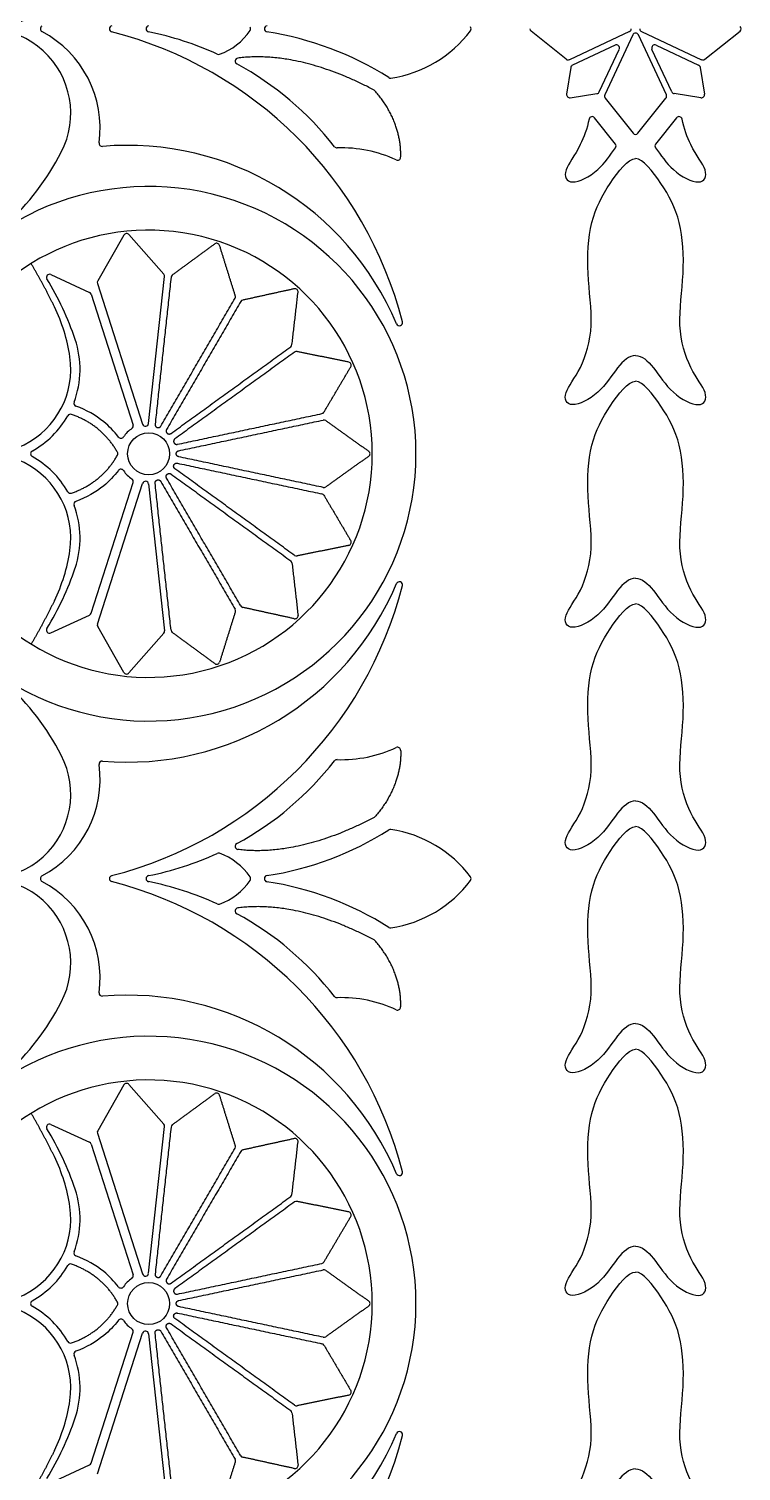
# Model space of a CAD drawing. Header units: millimetres. Extents: x -100 to 100, y -100 to 100.
# Drawn here: x -83.12 to -66.85, y -32.94 to 0 of the extents above; entities that cross this region are included whole.
import ezdxf

# ---------------------------------------------------------------- set-up
doc = ezdxf.new("R2010")
doc.units = ezdxf.units.MM
doc.header["$MEASUREMENT"] = 0
doc.layers.add('Layer 03', color=5, linetype='Continuous')

msp = doc.modelspace()

# ---------------------------------------------------------------- linework, layer by layer
at = {"layer": 'Layer 03'}
for p, q in [((-69.329, -0.137), (-69.969, -1.509)), ((-68.562, -1.509), (-69.201, -0.137)), ((-69.733, -0.374), (-70.705, -0.827)), ((-70.093, -1.44), (-69.639, -0.468)), ((-68.438, -1.44), (-68.891, -0.468)), ((-68.797, -0.374), (-67.826, -0.827)), ((-69.96, -1.583), (-69.32, -2.385)), ((-69.21, -2.385), (-68.57, -1.583)), ((-69.724, -2.632), (-70.203, -2.031)), ((-68.328, -2.031), (-68.806, -2.632)), ((-80.948, -4.71), (-81.546, -5.757)), ((-80.039, -5.604), (-80.834, -4.698)), ((-82.617, -5.612), (-81.732, -6.02)), ((-81.552, -5.814), (-80.522, -9.028)), ((-80.385, -9.014), (-80.021, -5.658)), ((-81.694, -6.063), (-80.737, -9.048)), ((-81.694, -13.347), (-80.737, -10.361)), ((-81.552, -13.596), (-80.522, -10.381)), ((-80.385, -10.395), (-80.021, -13.751)), ((-82.617, -13.797), (-81.732, -13.389)), ((-80.948, -14.699), (-81.546, -13.652)), ((-80.039, -13.805), (-80.834, -14.711)), ((-80.948, -24.119), (-81.546, -25.166)), ((-80.039, -25.013), (-80.834, -24.107)), ((-82.617, -25.021), (-81.732, -25.429)), ((-81.552, -25.223), (-80.522, -28.437)), ((-80.385, -28.423), (-80.021, -25.067)), ((-81.694, -25.472), (-80.737, -28.457)), ((-81.694, -32.756), (-80.737, -29.77)), ((-81.552, -33.005), (-80.522, -29.79)), ((-80.385, -29.804), (-80.021, -33.16)), ((-82.617, -33.207), (-81.732, -32.798))]:
    msp.add_line(p, q, dxfattribs=at)
for points in [[(-70.848, -0.695), (-71.65, -0.055)], [(-69.402, -0.064), (-70.774, -0.704)], [(-69.128, -0.064), (-67.756, -0.704)], [(-67.682, -0.695), (-66.88, -0.055)], [(-70.745, -0.881), (-70.839, -1.494)], [(-67.786, -0.881), (-67.691, -1.494)], [(-70.759, -1.574), (-70.146, -1.48)], [(-67.772, -1.574), (-68.385, -1.48)]]:
    msp.add_lwpolyline(points, dxfattribs=at)
for centre in [(-80.384, -9.705), (-80.384, -29.114)]:
    msp.add_circle(centre, 0.48, dxfattribs=at)
for centre, radius, start, end in [((-84.089, 1.928), 1.928, 161.4283, 27.5), ((-82.786, 0), 0.0704, 117.959, 180.0001), ((-81.21, 0), 0.0704, 104.3254, 180.0001), ((-80.373, 0), 0.0704, 101.4156, 180.0001), ((-78.126, 0), 0.0704, 359.9999, 34.0307), ((-77.67, 0), 0.0704, 98.7502, 180.0001), ((-73.09, 0), 0.0704, 359.9999, 37.0477), ((-66.924, 0), 0.0704, 0, 51.4154), ((-84.089, -1.928), 1.928, 332.5, 198.5717), ((-82.786, 0), 0.0704, 179.9999, 242.041), ((-83.991, -2.27), 2.499, 352.2945, 62.041), ((-81.21, 0), 0.0704, 179.9999, 255.6746), ((-83.507, -8.993), 9.211, 14.4595, 75.6746), ((-80.373, 0), 0.0704, 179.9999, 258.5844), ((-81.814, -7.137), 7.211, 65.4591, 78.5844), ((-79.237, 0.75), 1.411, 289.4861, 325.9693), ((-78.126, 0), 0.0704, 325.9693, 0.0001), ((-77.67, 0), 0.0704, 179.9999, 261.2498), ((-78.785, -7.242), 7.257, 57.6169, 81.2498), ((-75.269, 1.644), 2.8, 278.6094, 322.9523), ((-73.09, 0), 0.0704, 322.9523, 0.0001), ((-71.606, 0), 0.0704, 180, 231.4154), ((-69.432, 0), 0.0704, 295, 360), ((-69.265, -0.167), 0.0704, 25, 155), ((-69.099, 0), 0.0704, 180, 245), ((-66.924, 0), 0.0704, 308.5846, 360), ((-78.79, -0.514), 0.0704, 245.4591, 289.4861), ((-69.703, -0.438), 0.0704, 335, 115), ((-68.827, -0.438), 0.0704, 65, 205), ((-78.339, -0.738), 0.0704, 97.6175, 241.4993), ((-81.814, -7.137), 7.211, 38.0617, 61.4993), ((-70.804, -0.64), 0.0704, 231.4154, 295), ((-70.675, -0.891), 0.0704, 115, 171.2435), ((-67.855, -0.891), 0.0704, 8.7565, 65), ((-67.726, -0.64), 0.0704, 245, 308.5846), ((-74.86, -1.054), 0.0704, 237.6169, 278.6094), ((-75.269, -1.46), 0.0704, 41.2726, 62.1142), ((-70.77, -1.504), 0.0704, 171.2435, 278.7565), ((-70.156, -1.41), 0.0704, 278.7565, 335), ((-69.905, -1.539), 0.0704, 155, 218.5846), ((-68.625, -1.539), 0.0704, 321.4154, 25), ((-68.374, -1.41), 0.0704, 205, 261.2435), ((-67.761, -1.504), 0.0704, 261.2435, 8.7565), ((-70.258, -2.075), 0.0704, 38.5846, 168.3957), ((-68.272, -2.075), 0.0704, 11.6043, 141.4154), ((-81.445, -2.614), 0.0704, 172.2945, 274.8891), ((-69.779, -2.676), 0.0704, 323.0967, 38.5846), ((-69.265, -2.341), 0.0704, 218.5846, 321.4154), ((-68.751, -2.676), 0.0704, 141.4154, 216.9033), ((-87.793, 0), 6.105, 312.8864, 332.5), ((-80.87, -9.336), 6.675, 22.9015, 94.8891), ((-76.081, -2.648), 0.0704, 218.0617, 271.6301), ((-75.993, -5.733), 3.016, 65.2074, 91.6301), ((-74.699, -2.931), 0.0704, 245.2074, 357.687), ((-80.384, -9.705), 6.105, 0, 152.5004), ((-80.384, -9.705), 5.107, 0, 152.5), ((-80.887, -4.745), 0.0704, 41.2888, 150.2934), ((-78.831, -4.967), 0.0704, 17.341, 126.3456), ((-82.647, -5.676), 0.0704, 65.2366, 211.5567), ((-88.456, -9.244), 6.747, 18.5717, 31.5567), ((-81.485, -5.792), 0.0704, 150.2934, 197.765), ((-80.091, -5.651), 0.0704, 353.8172, 41.2888), ((-79.802, -5.682), 0.0704, 126.3456, 173.8172), ((-81.761, -6.084), 0.0704, 17.765, 65.2366), ((-78.471, -6.119), 0.0704, 329.8694, 17.341), ((-78.219, -6.265), 0.0704, 102.3979, 149.8694), ((-77.042, -6.006), 0.0704, 353.3932, 102.3979), ((-86.083, -8.073), 3.945, 8.4745, 25.9504), ((-84.089, -7.776), 1.928, 152.5011, 8.4745), ((-74.656, -6.71), 0.0704, 202.9015, 14.4595), ((-84.089, -7.776), 2.14, 339.4855, 18.5717), ((-77.18, -7.204), 0.0704, 305.9217, 353.3932), ((-77.009, -7.439), 0.0704, 78.4501, 125.9217), ((-75.828, -7.681), 0.0704, 329.4455, 78.4501), ((-82.019, -8.551), 0.0704, 159.4855, 249.7509), ((-84.089, -7.776), 2.14, 299.2482, 330.307), ((-82.169, -8.871), 0.0704, 70.5333, 150.307), ((-76.441, -8.719), 0.0704, 281.9739, 329.4455), ((-80.384, -9.705), 0.691, 123.5099, 146.113), ((-80.805, -9.07), 0.0704, 303.5099, 17.765), ((-80.455, -9.006), 0.0704, 197.765, 353.8172), ((-76.381, -9.004), 0.0704, 54.5023, 101.9739), ((-81.016, -9.28), 0.0704, 217.3775, 326.113), ((-84.089, -11.633), 1.928, 351.5255, 207.4989), ((-80.384, -9.705), 6.105, 207.4996, 360), ((-80.384, -9.705), 5.107, 207.5, 360), ((-83.009, -9.705), 0.0704, 119.2482, 240.7518), ((-84.089, -11.633), 2.14, 29.693, 60.7518), ((-81.156, -9.705), 0.0704, 330.0428, 29.9572), ((-75.399, -9.705), 0.0704, 305.4977, 54.5023), ((-81.016, -10.129), 0.0704, 33.887, 142.6225), ((-80.384, -9.705), 0.691, 213.887, 236.4901), ((-80.805, -10.339), 0.0704, 342.235, 56.4901), ((-80.455, -10.403), 0.0704, 6.1828, 162.235), ((-76.381, -10.405), 0.0704, 258.0261, 305.4977), ((-82.169, -10.538), 0.0704, 209.693, 289.4667), ((-82.019, -10.858), 0.0704, 110.2491, 200.5145), ((-76.441, -10.69), 0.0704, 30.5545, 78.0337), ((-84.089, -11.633), 2.14, 341.4283, 20.5145), ((-75.828, -11.728), 0.0704, 281.5499, 30.5545), ((-86.083, -11.336), 3.945, 334.0496, 351.5255), ((-77.18, -12.205), 0.0704, 6.6068, 54.0783), ((-77.009, -11.97), 0.0704, 234.0783, 281.5499), ((-88.456, -10.165), 6.747, 328.4433, 341.4283), ((-80.87, -10.073), 6.675, 265.1109, 337.0985), ((-83.507, -10.416), 9.211, 284.3254, 345.5405), ((-74.656, -12.699), 0.0704, 345.5405, 157.0985), ((-81.761, -13.325), 0.0704, 294.7634, 342.235), ((-78.471, -13.291), 0.0704, 342.659, 30.1306), ((-78.219, -13.144), 0.0704, 210.1306, 257.6021), ((-77.042, -13.403), 0.0704, 257.6021, 6.6068), ((-82.647, -13.734), 0.0704, 148.4433, 294.7634), ((-81.485, -13.617), 0.0704, 162.235, 209.7066), ((-80.091, -13.758), 0.0704, 318.7112, 6.1828), ((-79.802, -13.727), 0.0704, 186.1828, 233.6544), ((-78.831, -14.442), 0.0704, 233.6544, 342.659), ((-80.887, -14.665), 0.0704, 209.7066, 318.7112), ((-87.793, -19.409), 6.105, 27.5, 47.1136), ((-75.993, -13.676), 3.016, 268.3699, 294.7926), ((-74.699, -16.478), 0.0704, 2.313, 114.7926), ((-84.089, -17.481), 1.928, 161.4283, 27.5), ((-81.445, -16.795), 0.0704, 85.1109, 187.7055), ((-81.814, -12.272), 7.211, 298.5007, 321.9383), ((-76.081, -16.761), 0.0704, 88.3699, 141.9383), ((-83.991, -17.139), 2.499, 297.959, 7.7055), ((-75.269, -17.949), 0.0704, 297.8858, 318.7274), ((-78.785, -12.167), 7.257, 278.7502, 302.3831), ((-74.86, -18.355), 0.0704, 81.3906, 122.3831), ((-75.269, -21.054), 2.8, 37.0477, 81.3906), ((-78.339, -18.671), 0.0704, 118.5007, 262.3825), ((-81.814, -12.272), 7.211, 281.4156, 294.5409), ((-78.79, -18.895), 0.0704, 70.5139, 114.5409), ((-79.237, -20.16), 1.411, 34.0307, 70.5139), ((-84.089, -21.338), 1.928, 332.5, 198.5717), ((-82.786, -19.409), 0.0704, 117.959, 242.041), ((-81.21, -19.409), 0.0704, 104.3254, 255.6746), ((-80.373, -19.409), 0.0704, 101.4156, 258.5844), ((-78.126, -19.409), 0.0704, 325.9693, 34.0307), ((-77.67, -19.409), 0.0704, 98.7502, 261.2498), ((-73.09, -19.409), 0.0704, 322.9523, 37.0477), ((-83.991, -21.679), 2.499, 352.2945, 62.041), ((-83.507, -28.402), 9.211, 14.4595, 75.6746), ((-81.814, -26.546), 7.211, 65.4591, 78.5844), ((-79.237, -18.659), 1.411, 289.4861, 325.9693), ((-78.785, -26.651), 7.257, 57.6169, 81.2498), ((-75.269, -17.765), 2.8, 278.6094, 322.9523), ((-78.79, -19.923), 0.0704, 245.4591, 289.4861), ((-78.339, -20.147), 0.0704, 97.6175, 241.4993), ((-81.814, -26.546), 7.211, 38.0617, 61.4993), ((-74.86, -20.463), 0.0704, 237.6169, 278.6094), ((-75.269, -20.869), 0.0704, 41.2726, 62.1142), ((-81.445, -22.023), 0.0704, 172.2945, 274.8891), ((-80.87, -28.745), 6.675, 22.9015, 94.8891), ((-87.793, -19.409), 6.105, 312.8864, 332.5), ((-76.081, -22.057), 0.0704, 218.0617, 271.6301), ((-75.993, -25.142), 3.016, 65.2074, 91.6301), ((-74.699, -22.341), 0.0704, 245.2074, 357.687), ((-80.384, -29.114), 6.105, 0, 152.5004), ((-80.384, -29.114), 5.107, 0, 152.5), ((-80.887, -24.154), 0.0704, 41.2888, 150.2934), ((-78.831, -24.376), 0.0704, 17.341, 126.3456), ((-82.647, -25.085), 0.0704, 65.2366, 211.5567), ((-80.091, -25.06), 0.0704, 353.8172, 41.2888), ((-79.802, -25.091), 0.0704, 126.3456, 173.8172), ((-88.456, -28.653), 6.747, 18.5717, 31.5567), ((-81.485, -25.201), 0.0704, 150.2934, 197.765), ((-77.042, -25.415), 0.0704, 353.3932, 102.3979), ((-81.761, -25.493), 0.0704, 17.765, 65.2366), ((-78.471, -25.528), 0.0704, 329.8694, 17.341), ((-78.219, -25.674), 0.0704, 102.3979, 149.8694), ((-86.083, -27.482), 3.945, 8.4745, 25.9504), ((-84.089, -27.185), 1.928, 152.5011, 8.4745), ((-74.656, -26.12), 0.0704, 202.9015, 14.4595), ((-84.089, -27.185), 2.14, 339.4855, 18.5717), ((-77.18, -26.613), 0.0704, 305.9217, 353.3932), ((-77.009, -26.849), 0.0704, 78.4501, 125.9217), ((-75.828, -27.09), 0.0704, 329.4455, 78.4501), ((-82.019, -27.96), 0.0704, 159.4855, 249.7509), ((-84.089, -27.185), 2.14, 299.2482, 330.307), ((-82.169, -28.28), 0.0704, 70.5333, 150.307), ((-76.441, -28.129), 0.0704, 281.9739, 329.4455), ((-80.384, -29.114), 0.691, 123.5099, 146.113), ((-80.805, -28.479), 0.0704, 303.5099, 17.765), ((-80.455, -28.416), 0.0704, 197.765, 353.8172), ((-76.381, -28.413), 0.0704, 54.5023, 101.9739), ((-81.016, -28.689), 0.0704, 217.3775, 326.113), ((-84.089, -31.042), 1.928, 351.5255, 207.4989), ((-80.384, -29.114), 6.105, 207.4996, 360), ((-80.384, -29.114), 5.107, 207.5, 360), ((-83.009, -29.114), 0.0704, 119.2482, 240.7518), ((-84.089, -31.042), 2.14, 29.693, 60.7518), ((-81.156, -29.114), 0.0704, 330.0428, 29.9572), ((-75.399, -29.114), 0.0704, 305.4977, 54.5023), ((-81.016, -29.538), 0.0704, 33.887, 142.6225), ((-80.384, -29.114), 0.691, 213.887, 236.4901), ((-80.805, -29.749), 0.0704, 342.235, 56.4901), ((-80.455, -29.812), 0.0704, 6.1828, 162.235), ((-76.381, -29.814), 0.0704, 258.0261, 305.4977), ((-82.169, -29.947), 0.0704, 209.693, 289.4667), ((-82.019, -30.268), 0.0704, 110.2491, 200.5145), ((-84.089, -31.042), 2.14, 341.4283, 20.5145), ((-76.441, -30.099), 0.0704, 30.5545, 78.0337), ((-75.828, -31.137), 0.0704, 281.5499, 30.5545), ((-86.083, -30.745), 3.945, 334.0496, 351.5255), ((-77.18, -31.615), 0.0704, 6.6068, 54.0783), ((-77.009, -31.379), 0.0704, 234.0783, 281.5499), ((-88.456, -29.575), 6.747, 328.4433, 341.4283), ((-80.87, -29.483), 6.675, 265.1109, 337.0985), ((-83.507, -29.825), 9.211, 284.3254, 345.5405), ((-74.656, -32.108), 0.0704, 345.5405, 157.0985), ((-78.219, -32.554), 0.0704, 210.1306, 257.6021), ((-81.761, -32.734), 0.0704, 294.7634, 342.235), ((-78.471, -32.7), 0.0704, 342.659, 30.1306), ((-77.042, -32.812), 0.0704, 257.6021, 6.6068)]:
    msp.add_arc(centre, radius, start, end, dxfattribs=at)
for points, weights in [([(-75.236, -1.398), (-76.965, -0.483), (-78.349, -0.669)], [0.996253518444, 0.951418316504, 0.992804499628]), ([(-74.629, -2.934), (-74.596, -2.121), (-75.216, -1.414)], [0.991086190686, 0.931627267798, 0.998993724523]), ([(-82.536, -6.347), (-82.782, -5.842), (-83.067, -5.359)], [0.999999997335, 0.997851911537, 0.997354930222]), ([(-82.536, -13.062), (-82.782, -13.567), (-83.067, -14.05)], [0.999999997335, 0.997851911537, 0.997354930222]), ([(-74.629, -16.475), (-74.596, -17.289), (-75.216, -17.995)], [0.991086190686, 0.931627267798, 0.998993724523]), ([(-75.236, -18.011), (-76.965, -18.926), (-78.349, -18.741)], [0.996253518444, 0.951418316504, 0.992804499628]), ([(-75.236, -20.807), (-76.965, -19.893), (-78.349, -20.078)], [0.996253518444, 0.951418316504, 0.992804499628]), ([(-74.629, -22.343), (-74.596, -21.53), (-75.216, -20.823)], [0.991086190686, 0.931627267798, 0.998993724523]), ([(-82.536, -25.756), (-82.782, -25.252), (-83.067, -24.769)], [0.999999997335, 0.997851911537, 0.997354930222]), ([(-82.536, -32.471), (-82.782, -32.976), (-83.067, -33.459)], [0.999999997335, 0.997851911537, 0.997354930222])]:
    msp.add_rational_spline(points, weights, degree=2, dxfattribs=at)
for points, knots in [([(-70.327, -2.061), (-70.372, -2.281), (-70.555, -2.787), (-70.956, -3.25), (-70.793, -3.617), (-70.105, -3.281), (-69.841, -2.876), (-69.723, -2.718)], [-4.212762, -4.212762, -4.212762, -4.212762, -3.7299, -2.98392, -2.23794, -1.49196, -0.83361, -0.83361, -0.83361, -0.83361]), ([(-68.808, -2.718), (-68.689, -2.876), (-68.426, -3.281), (-67.737, -3.617), (-67.575, -3.25), (-67.976, -2.787), (-68.158, -2.281), (-68.203, -2.061)], [0.83361, 0.83361, 0.83361, 0.83361, 1.49196, 2.23794, 2.98392, 3.7299, 4.212762, 4.212762, 4.212762, 4.212762])]:
    msp.add_open_spline(points, degree=3, knots=knots, dxfattribs=at)
for points, degree in [([(-69.265, -7.463), (-69.41, -7.463), (-69.675, -7.689), (-70.077, -8.353), (-70.793, -8.702), (-70.956, -8.335), (-70.501, -7.811), (-70.195, -6.806), (-70.395, -5.586), (-70.323, -4.358), (-69.885, -3.536), (-69.432, -2.964), (-69.265, -2.964)], 3), ([(-69.265, -7.463), (-69.12, -7.463), (-68.856, -7.689), (-68.454, -8.353), (-67.737, -8.702), (-67.575, -8.335), (-68.029, -7.811), (-68.335, -6.806), (-68.135, -5.586), (-68.207, -4.358), (-68.646, -3.536), (-69.099, -2.964), (-69.265, -2.964)], 3), ([(-78.872, -4.911), (-79.358, -5.268), (-79.844, -5.625)], 2), ([(-78.404, -6.098), (-78.584, -5.522), (-78.763, -4.946)], 2), ([(-79.872, -5.674), (-80.054, -7.352), (-80.236, -9.03)], 2), ([(-80.105, -9.073), (-79.257, -7.613), (-78.41, -6.154)], 2), ([(-78.28, -6.229), (-79.127, -7.689), (-79.975, -9.149)], 2), ([(-77.057, -5.937), (-77.646, -6.066), (-78.234, -6.196)], 2), ([(-77.11, -7.212), (-77.041, -6.613), (-76.972, -6.014)], 2), ([(-79.872, -9.241), (-78.506, -8.251), (-77.139, -7.261)], 2), ([(-77.051, -7.382), (-78.417, -8.373), (-79.784, -9.363)], 2), ([(-75.814, -7.612), (-76.405, -7.491), (-76.995, -7.37)], 2), ([(-76.38, -8.755), (-76.074, -8.236), (-75.767, -7.717)], 2), ([(-69.265, -12.549), (-69.41, -12.549), (-69.675, -12.775), (-70.077, -13.439), (-70.793, -13.788), (-70.956, -13.421), (-70.501, -12.897), (-70.195, -11.892), (-70.395, -10.672), (-70.323, -9.444), (-69.885, -8.622), (-69.432, -8.05), (-69.265, -8.05)], 3), ([(-69.265, -12.549), (-69.12, -12.549), (-68.856, -12.775), (-68.454, -13.439), (-67.737, -13.788), (-67.575, -13.421), (-68.029, -12.897), (-68.335, -11.892), (-68.135, -10.672), (-68.207, -9.444), (-68.646, -8.622), (-69.099, -8.05), (-69.265, -8.05)], 3), ([(-81.095, -9.669), (-81.452, -9.049), (-82.145, -8.805)], 2), ([(-81.409, -8.974), (-81.594, -8.823), (-81.807, -8.704), (-82.043, -8.617)], 3), ([(-79.728, -9.489), (-78.077, -9.139), (-76.426, -8.788)], 2), ([(-81.072, -9.323), (-81.172, -9.193), (-81.284, -9.076), (-81.409, -8.974)], 3), ([(-79.697, -9.636), (-78.046, -9.286), (-76.395, -8.935)], 2), ([(-76.34, -8.947), (-75.849, -9.297), (-75.358, -9.647)], 2), ([(-82.145, -10.605), (-81.452, -10.36), (-81.095, -9.74)], 2), ([(-76.395, -10.474), (-78.046, -10.124), (-79.697, -9.773)], 2), ([(-75.358, -9.762), (-75.849, -10.112), (-76.34, -10.462)], 2), ([(-81.072, -10.086), (-81.172, -10.216), (-81.284, -10.333), (-81.409, -10.435)], 3), ([(-79.872, -10.168), (-78.506, -11.158), (-77.139, -12.148)], 2), ([(-77.051, -12.027), (-78.417, -11.037), (-79.783, -10.047)], 2), ([(-79.727, -9.921), (-78.077, -10.271), (-76.426, -10.621)], 2), ([(-81.409, -10.435), (-81.594, -10.586), (-81.807, -10.705), (-82.043, -10.792)], 3), ([(-79.872, -13.735), (-80.054, -12.057), (-80.236, -10.379)], 2), ([(-80.105, -10.336), (-79.257, -11.796), (-78.41, -13.255)], 2), ([(-78.28, -13.18), (-79.127, -11.72), (-79.975, -10.261)], 2), ([(-76.38, -10.654), (-76.074, -11.173), (-75.767, -11.692)], 2), ([(-75.814, -11.797), (-76.405, -11.918), (-76.995, -12.039)], 2), ([(-77.11, -12.197), (-77.041, -12.796), (-76.972, -13.395)], 2), ([(-69.265, -17.634), (-69.41, -17.634), (-69.675, -17.861), (-70.077, -18.525), (-70.793, -18.874), (-70.956, -18.507), (-70.501, -17.983), (-70.195, -16.978), (-70.395, -15.758), (-70.323, -14.53), (-69.885, -13.708), (-69.432, -13.136), (-69.265, -13.136)], 3), ([(-69.265, -17.634), (-69.12, -17.634), (-68.856, -17.861), (-68.454, -18.525), (-67.737, -18.874), (-67.575, -18.507), (-68.029, -17.983), (-68.335, -16.978), (-68.135, -15.758), (-68.207, -14.53), (-68.646, -13.708), (-69.099, -13.136), (-69.265, -13.136)], 3), ([(-78.404, -13.312), (-78.584, -13.887), (-78.763, -14.463)], 2), ([(-77.057, -13.472), (-77.646, -13.343), (-78.234, -13.213)], 2), ([(-78.872, -14.498), (-79.358, -14.141), (-79.844, -13.784)], 2), ([(-69.265, -22.72), (-69.41, -22.72), (-69.675, -22.946), (-70.077, -23.611), (-70.793, -23.96), (-70.956, -23.593), (-70.501, -23.069), (-70.195, -22.063), (-70.395, -20.844), (-70.323, -19.616), (-69.885, -18.794), (-69.432, -18.221), (-69.265, -18.221)], 3), ([(-69.265, -22.72), (-69.12, -22.72), (-68.856, -22.946), (-68.454, -23.611), (-67.737, -23.96), (-67.575, -23.593), (-68.029, -23.069), (-68.335, -22.063), (-68.135, -20.844), (-68.207, -19.616), (-68.646, -18.794), (-69.099, -18.221), (-69.265, -18.221)], 3), ([(-69.265, -27.806), (-69.41, -27.806), (-69.675, -28.032), (-70.077, -28.697), (-70.793, -29.046), (-70.956, -28.679), (-70.501, -28.155), (-70.195, -27.149), (-70.395, -25.93), (-70.323, -24.701), (-69.885, -23.88), (-69.432, -23.307), (-69.265, -23.307)], 3), ([(-69.265, -27.806), (-69.12, -27.806), (-68.856, -28.032), (-68.454, -28.697), (-67.737, -29.046), (-67.575, -28.679), (-68.029, -28.155), (-68.335, -27.149), (-68.135, -25.93), (-68.207, -24.701), (-68.646, -23.88), (-69.099, -23.307), (-69.265, -23.307)], 3), ([(-78.872, -24.32), (-79.358, -24.677), (-79.844, -25.034)], 2), ([(-78.404, -25.507), (-78.584, -24.931), (-78.763, -24.355)], 2), ([(-79.872, -25.084), (-80.054, -26.761), (-80.236, -28.439)], 2), ([(-77.057, -25.346), (-77.646, -25.476), (-78.234, -25.605)], 2), ([(-80.105, -28.482), (-79.257, -27.023), (-78.41, -25.563)], 2), ([(-78.28, -25.638), (-79.127, -27.098), (-79.975, -28.558)], 2), ([(-77.11, -26.621), (-77.041, -26.022), (-76.972, -25.423)], 2), ([(-79.872, -28.65), (-78.506, -27.66), (-77.139, -26.67)], 2), ([(-77.051, -26.792), (-78.417, -27.782), (-79.784, -28.772)], 2), ([(-75.814, -27.021), (-76.405, -26.9), (-76.995, -26.78)], 2), ([(-76.38, -28.164), (-76.074, -27.645), (-75.767, -27.126)], 2), ([(-81.095, -29.078), (-81.452, -28.459), (-82.145, -28.214)], 2), ([(-81.409, -28.383), (-81.594, -28.232), (-81.807, -28.113), (-82.043, -28.026)], 3), ([(-79.728, -28.898), (-78.077, -28.548), (-76.426, -28.197)], 2), ([(-81.072, -28.732), (-81.172, -28.602), (-81.284, -28.485), (-81.409, -28.383)], 3), ([(-79.697, -29.045), (-78.046, -28.695), (-76.395, -28.344)], 2), ([(-76.34, -28.356), (-75.849, -28.706), (-75.358, -29.056)], 2), ([(-69.265, -32.892), (-69.41, -32.892), (-69.675, -33.118), (-70.077, -33.782), (-70.793, -34.132), (-70.956, -33.765), (-70.501, -33.241), (-70.195, -32.235), (-70.395, -31.016), (-70.323, -29.787), (-69.885, -28.966), (-69.432, -28.393), (-69.265, -28.393)], 3), ([(-69.265, -32.892), (-69.12, -32.892), (-68.856, -33.118), (-68.454, -33.782), (-67.737, -34.132), (-67.575, -33.765), (-68.029, -33.241), (-68.335, -32.235), (-68.135, -31.016), (-68.207, -29.787), (-68.646, -28.966), (-69.099, -28.393), (-69.265, -28.393)], 3), ([(-82.145, -30.014), (-81.452, -29.769), (-81.095, -29.149)], 2), ([(-76.395, -29.883), (-78.046, -29.533), (-79.697, -29.183)], 2), ([(-75.358, -29.171), (-75.849, -29.521), (-76.34, -29.871)], 2), ([(-81.072, -29.495), (-81.172, -29.625), (-81.284, -29.742), (-81.409, -29.844)], 3), ([(-79.872, -29.577), (-78.506, -30.567), (-77.139, -31.557)], 2), ([(-77.051, -31.436), (-78.417, -30.446), (-79.783, -29.456)], 2), ([(-79.727, -29.33), (-78.077, -29.68), (-76.426, -30.03)], 2), ([(-81.409, -29.844), (-81.594, -29.995), (-81.807, -30.114), (-82.043, -30.201)], 3), ([(-79.872, -33.144), (-80.054, -31.466), (-80.236, -29.788)], 2), ([(-80.105, -29.745), (-79.257, -31.205), (-78.41, -32.664)], 2), ([(-78.28, -32.589), (-79.127, -31.129), (-79.975, -29.67)], 2), ([(-76.38, -30.063), (-76.074, -30.582), (-75.767, -31.101)], 2), ([(-75.814, -31.206), (-76.405, -31.327), (-76.995, -31.448)], 2), ([(-77.11, -31.606), (-77.041, -32.205), (-76.972, -32.804)], 2), ([(-78.404, -32.721), (-78.584, -33.296), (-78.763, -33.872)], 2), ([(-77.057, -32.881), (-77.646, -32.752), (-78.234, -32.622)], 2)]:
    msp.add_open_spline(points, degree=degree, dxfattribs=at)
for points, weights, knots in [([(-80.236, -9.03), (-80.242, -9.087), (-80.187, -9.105), (-80.133, -9.122), (-80.105, -9.073)], [1, 0.777002534164, 1, 0.777002534164, 1], [3.7649943, 3.7649943, 3.7649943, 3.846703, 3.846703, 3.9284118, 3.9284118, 3.9284118]), ([(-79.975, -9.149), (-80.003, -9.198), (-79.961, -9.236), (-79.919, -9.274), (-79.872, -9.241)], [1, 0.777002532812, 1, 0.777002532812, 1], [3.7649943, 3.7649943, 3.7649943, 3.846703, 3.846703, 3.9284118, 3.9284118, 3.9284118]), ([(-79.784, -9.363), (-79.83, -9.396), (-79.807, -9.448), (-79.784, -9.5), (-79.728, -9.489)], [1, 0.777002534424, 1, 0.777002534424, 1], [6.4880822, 6.4880822, 6.4880822, 6.5697909, 6.5697909, 6.6514997, 6.6514997, 6.6514997]), ([(-79.697, -9.773), (-79.753, -9.762), (-79.753, -9.705), (-79.753, -9.647), (-79.697, -9.636)], [1, 0.777002531931, 1, 0.777002531931, 1], [4.039016, 4.039016, 4.039016, 4.1207247, 4.1207247, 4.2024335, 4.2024335, 4.2024335]), ([(-79.975, -10.261), (-80.003, -10.211), (-79.961, -10.173), (-79.919, -10.135), (-79.872, -10.168)], [1, 0.777002532812, 1, 0.777002532812, 1], [3.7649943, 3.7649943, 3.7649943, 3.846703, 3.846703, 3.9284118, 3.9284118, 3.9284118]), ([(-79.783, -10.047), (-79.83, -10.014), (-79.806, -9.961), (-79.783, -9.909), (-79.727, -9.921)], [1, 0.776560308122, 1, 0.776560308122, 1], [6.4871414, 6.4871414, 6.4871414, 6.5689344, 6.5689344, 6.6507274, 6.6507274, 6.6507274]), ([(-80.236, -10.379), (-80.242, -10.322), (-80.187, -10.304), (-80.133, -10.287), (-80.105, -10.336)], [1, 0.777002534164, 1, 0.777002534164, 1], [3.7649943, 3.7649943, 3.7649943, 3.846703, 3.846703, 3.9284118, 3.9284118, 3.9284118]), ([(-80.236, -28.439), (-80.242, -28.496), (-80.187, -28.514), (-80.133, -28.532), (-80.105, -28.482)], [1, 0.777002534164, 1, 0.777002534164, 1], [3.7649943, 3.7649943, 3.7649943, 3.846703, 3.846703, 3.9284118, 3.9284118, 3.9284118]), ([(-79.975, -28.558), (-80.003, -28.607), (-79.961, -28.645), (-79.919, -28.684), (-79.872, -28.65)], [1, 0.777002532812, 1, 0.777002532812, 1], [3.7649943, 3.7649943, 3.7649943, 3.846703, 3.846703, 3.9284118, 3.9284118, 3.9284118]), ([(-79.784, -28.772), (-79.83, -28.805), (-79.807, -28.857), (-79.784, -28.91), (-79.728, -28.898)], [1, 0.777002534424, 1, 0.777002534424, 1], [6.4880822, 6.4880822, 6.4880822, 6.5697909, 6.5697909, 6.6514997, 6.6514997, 6.6514997]), ([(-79.697, -29.183), (-79.753, -29.171), (-79.753, -29.114), (-79.753, -29.057), (-79.697, -29.045)], [1, 0.777002531931, 1, 0.777002531931, 1], [4.039016, 4.039016, 4.039016, 4.1207247, 4.1207247, 4.2024335, 4.2024335, 4.2024335]), ([(-79.975, -29.67), (-80.003, -29.62), (-79.961, -29.582), (-79.919, -29.544), (-79.872, -29.577)], [1, 0.777002532812, 1, 0.777002532812, 1], [3.7649943, 3.7649943, 3.7649943, 3.846703, 3.846703, 3.9284118, 3.9284118, 3.9284118]), ([(-79.783, -29.456), (-79.83, -29.423), (-79.806, -29.37), (-79.783, -29.318), (-79.727, -29.33)], [1, 0.776560308122, 1, 0.776560308122, 1], [6.4871414, 6.4871414, 6.4871414, 6.5689344, 6.5689344, 6.6507274, 6.6507274, 6.6507274]), ([(-80.236, -29.788), (-80.242, -29.731), (-80.187, -29.714), (-80.133, -29.696), (-80.105, -29.745)], [1, 0.777002534164, 1, 0.777002534164, 1], [3.7649943, 3.7649943, 3.7649943, 3.846703, 3.846703, 3.9284118, 3.9284118, 3.9284118])]:
    msp.add_rational_spline(points, weights, degree=2, knots=knots, dxfattribs=at)

doc.saveas('drawing.dxf')
